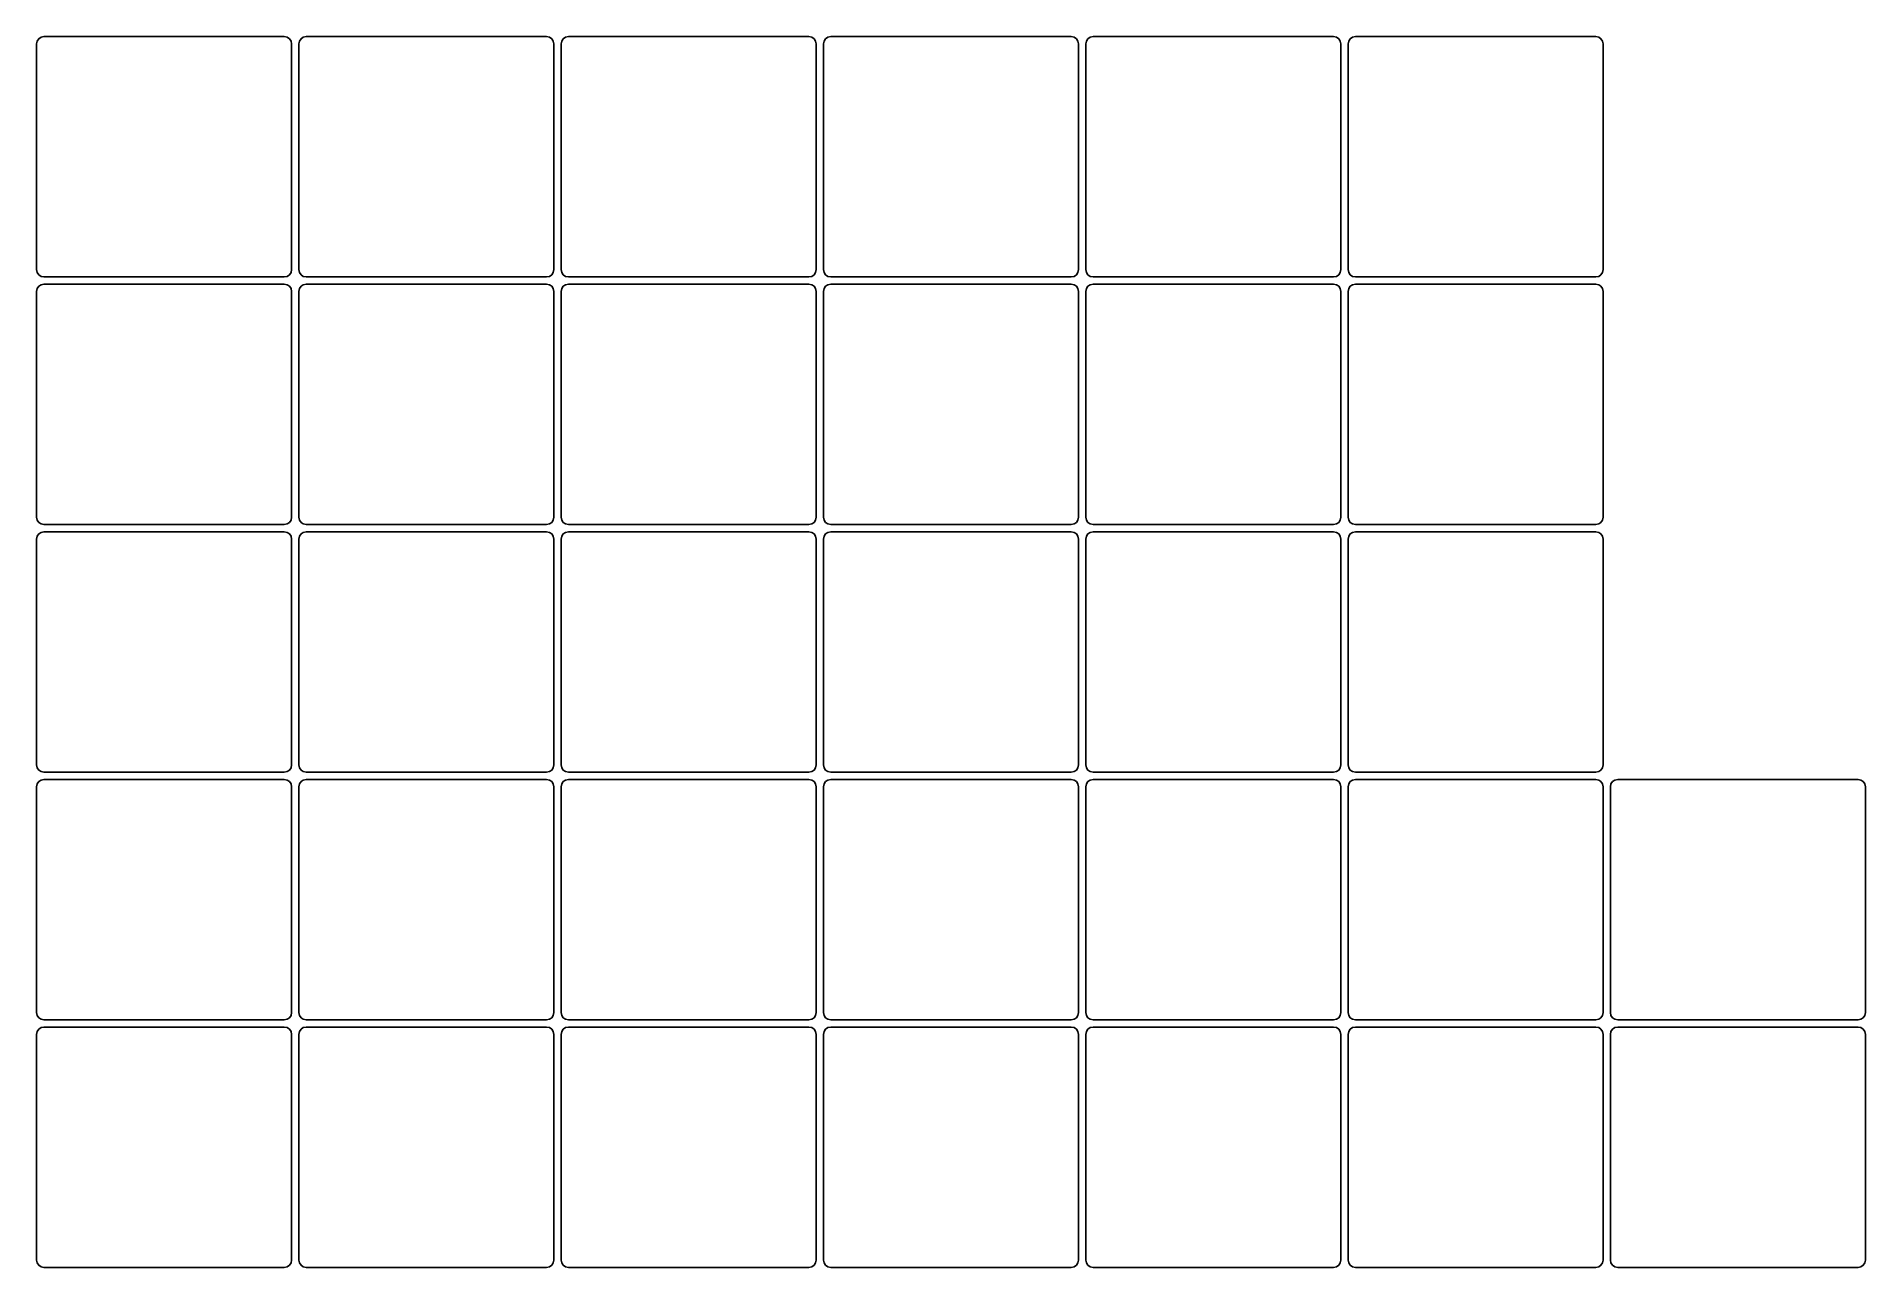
# Model space of a CAD drawing. Header units: millimetres. Extents: x -9 to 117, y -8 to 76.
import ezdxf

# ---------------------------------------------------------------- set-up
doc = ezdxf.new("R2010")
doc.units = ezdxf.units.MM

msp = doc.modelspace()

# ---------------------------------------------------------------- linework, layer by layer
for p, q in [((-8.75, 75.75), (-8.75, 60.25)), ((8.25, 76.25), (-8.25, 76.25)), ((8.75, 60.25), (8.75, 75.75)), ((9.25, 75.75), (9.25, 60.25)), ((26.25, 76.25), (9.75, 76.25)), ((26.75, 60.25), (26.75, 75.75)), ((27.25, 75.75), (27.25, 60.25)), ((44.25, 76.25), (27.75, 76.25)), ((44.75, 60.25), (44.75, 75.75)), ((45.25, 75.75), (45.25, 60.25)), ((62.25, 76.25), (45.75, 76.25)), ((62.75, 60.25), (62.75, 75.75)), ((63.25, 75.75), (63.25, 60.25)), ((80.25, 76.25), (63.75, 76.25)), ((80.75, 60.25), (80.75, 75.75)), ((81.25, 75.75), (81.25, 60.25)), ((98.25, 76.25), (81.75, 76.25)), ((98.75, 60.25), (98.75, 75.75)), ((-8.25, 59.75), (8.25, 59.75)), ((8.25, 59.25), (-8.25, 59.25)), ((9.75, 59.75), (26.25, 59.75)), ((26.25, 59.25), (9.75, 59.25)), ((27.75, 59.75), (44.25, 59.75)), ((44.25, 59.25), (27.75, 59.25)), ((45.75, 59.75), (62.25, 59.75)), ((62.25, 59.25), (45.75, 59.25)), ((63.75, 59.75), (80.25, 59.75)), ((80.25, 59.25), (63.75, 59.25)), ((81.75, 59.75), (98.25, 59.75)), ((98.25, 59.25), (81.75, 59.25)), ((-8.75, 58.75), (-8.75, 43.25)), ((8.75, 43.25), (8.75, 58.75)), ((9.25, 58.75), (9.25, 43.25)), ((26.75, 43.25), (26.75, 58.75)), ((27.25, 58.75), (27.25, 43.25)), ((44.75, 43.25), (44.75, 58.75)), ((45.25, 58.75), (45.25, 43.25)), ((62.75, 43.25), (62.75, 58.75)), ((63.25, 58.75), (63.25, 43.25)), ((80.75, 43.25), (80.75, 58.75)), ((81.25, 58.75), (81.25, 43.25)), ((98.75, 43.25), (98.75, 58.75)), ((-8.25, 42.75), (8.25, 42.75)), ((9.75, 42.75), (26.25, 42.75)), ((27.75, 42.75), (44.25, 42.75)), ((45.75, 42.75), (62.25, 42.75)), ((63.75, 42.75), (80.25, 42.75)), ((81.75, 42.75), (98.25, 42.75)), ((-8.75, 41.75), (-8.75, 26.25)), ((8.25, 42.25), (-8.25, 42.25)), ((8.75, 26.25), (8.75, 41.75)), ((9.25, 41.75), (9.25, 26.25)), ((26.25, 42.25), (9.75, 42.25)), ((26.75, 26.25), (26.75, 41.75)), ((27.25, 41.75), (27.25, 26.25)), ((44.25, 42.25), (27.75, 42.25)), ((44.75, 26.25), (44.75, 41.75)), ((45.25, 41.75), (45.25, 26.25)), ((62.25, 42.25), (45.75, 42.25)), ((62.75, 26.25), (62.75, 41.75)), ((63.25, 41.75), (63.25, 26.25)), ((80.25, 42.25), (63.75, 42.25)), ((80.75, 26.25), (80.75, 41.75)), ((81.25, 41.75), (81.25, 26.25)), ((98.25, 42.25), (81.75, 42.25)), ((98.75, 26.25), (98.75, 41.75)), ((-8.25, 25.75), (8.25, 25.75)), ((8.25, 25.25), (-8.25, 25.25)), ((9.75, 25.75), (26.25, 25.75)), ((26.25, 25.25), (9.75, 25.25)), ((27.75, 25.75), (44.25, 25.75)), ((44.25, 25.25), (27.75, 25.25)), ((45.75, 25.75), (62.25, 25.75)), ((62.25, 25.25), (45.75, 25.25)), ((63.75, 25.75), (80.25, 25.75)), ((80.25, 25.25), (63.75, 25.25)), ((81.75, 25.75), (98.25, 25.75)), ((98.25, 25.25), (81.75, 25.25)), ((116.25, 25.25), (99.75, 25.25)), ((-8.75, 24.75), (-8.75, 9.25)), ((8.75, 9.25), (8.75, 24.75)), ((9.25, 24.75), (9.25, 9.25)), ((26.75, 9.25), (26.75, 24.75)), ((27.25, 24.75), (27.25, 9.25)), ((44.75, 9.25), (44.75, 24.75)), ((45.25, 24.75), (45.25, 9.25)), ((62.75, 9.25), (62.75, 24.75)), ((63.25, 24.75), (63.25, 9.25)), ((80.75, 9.25), (80.75, 24.75)), ((81.25, 24.75), (81.25, 9.25)), ((98.75, 9.25), (98.75, 24.75)), ((99.25, 24.75), (99.25, 9.25)), ((116.75, 9.25), (116.75, 24.75)), ((-8.75, 7.75), (-8.75, -7.75)), ((-8.25, 8.75), (8.25, 8.75)), ((8.25, 8.25), (-8.25, 8.25)), ((8.75, -7.75), (8.75, 7.75)), ((9.25, 7.75), (9.25, -7.75)), ((9.75, 8.75), (26.25, 8.75)), ((26.25, 8.25), (9.75, 8.25)), ((26.75, -7.75), (26.75, 7.75)), ((27.25, 7.75), (27.25, -7.75)), ((27.75, 8.75), (44.25, 8.75)), ((44.25, 8.25), (27.75, 8.25)), ((44.75, -7.75), (44.75, 7.75)), ((45.25, 7.75), (45.25, -7.75)), ((45.75, 8.75), (62.25, 8.75)), ((62.25, 8.25), (45.75, 8.25)), ((62.75, -7.75), (62.75, 7.75)), ((63.25, 7.75), (63.25, -7.75)), ((63.75, 8.75), (80.25, 8.75)), ((80.25, 8.25), (63.75, 8.25)), ((80.75, -7.75), (80.75, 7.75)), ((81.25, 7.75), (81.25, -7.75)), ((81.75, 8.75), (98.25, 8.75)), ((98.25, 8.25), (81.75, 8.25)), ((98.75, -7.75), (98.75, 7.75)), ((99.25, 7.75), (99.25, -7.75)), ((99.75, 8.75), (116.25, 8.75)), ((116.25, 8.25), (99.75, 8.25)), ((116.75, -7.75), (116.75, 7.75)), ((-8.25, -8.25), (8.25, -8.25)), ((9.75, -8.25), (26.25, -8.25)), ((27.75, -8.25), (44.25, -8.25)), ((45.75, -8.25), (62.25, -8.25)), ((63.75, -8.25), (80.25, -8.25)), ((81.75, -8.25), (98.25, -8.25)), ((99.75, -8.25), (116.25, -8.25))]:
    msp.add_line(p, q)
for centre, start, end in [((-8.25, 75.75), 90, 180), ((8.25, 75.75), 0, 90), ((9.75, 75.75), 90, 180), ((26.25, 75.75), 0, 90), ((27.75, 75.75), 90, 180), ((44.25, 75.75), 0, 90), ((45.75, 75.75), 90, 180), ((62.25, 75.75), 0, 90), ((63.75, 75.75), 90, 180), ((80.25, 75.75), 0, 90), ((81.75, 75.75), 90, 180), ((98.25, 75.75), 0, 90), ((-8.25, 60.25), 180, 270), ((8.25, 60.25), 270, 0), ((9.75, 60.25), 180, 270), ((26.25, 60.25), 270, 0), ((27.75, 60.25), 180, 270), ((44.25, 60.25), 270, 0), ((45.75, 60.25), 180, 270), ((62.25, 60.25), 270, 0), ((63.75, 60.25), 180, 270), ((80.25, 60.25), 270, 0), ((81.75, 60.25), 180, 270), ((98.25, 60.25), 270, 0), ((-8.25, 58.75), 90, 180), ((8.25, 58.75), 0, 90), ((9.75, 58.75), 90, 180), ((26.25, 58.75), 0, 90), ((27.75, 58.75), 90, 180), ((44.25, 58.75), 0, 90), ((45.75, 58.75), 90, 180), ((62.25, 58.75), 0, 90), ((63.75, 58.75), 90, 180), ((80.25, 58.75), 0, 90), ((81.75, 58.75), 90, 180), ((98.25, 58.75), 0, 90), ((-8.25, 43.25), 180, 270), ((8.25, 43.25), 270, 0), ((9.75, 43.25), 180, 270), ((26.25, 43.25), 270, 0), ((27.75, 43.25), 180, 270), ((44.25, 43.25), 270, 0), ((45.75, 43.25), 180, 270), ((62.25, 43.25), 270, 0), ((63.75, 43.25), 180, 270), ((80.25, 43.25), 270, 0), ((81.75, 43.25), 180, 270), ((98.25, 43.25), 270, 0), ((-8.25, 41.75), 90, 180), ((8.25, 41.75), 0, 90), ((9.75, 41.75), 90, 180), ((26.25, 41.75), 0, 90), ((27.75, 41.75), 90, 180), ((44.25, 41.75), 0, 90), ((45.75, 41.75), 90, 180), ((62.25, 41.75), 0, 90), ((63.75, 41.75), 90, 180), ((80.25, 41.75), 0, 90), ((81.75, 41.75), 90, 180), ((98.25, 41.75), 0, 90), ((-8.25, 26.25), 180, 270), ((-8.25, 24.75), 90, 180), ((8.25, 26.25), 270, 0), ((8.25, 24.75), 0, 90), ((9.75, 26.25), 180, 270), ((9.75, 24.75), 90, 180), ((26.25, 26.25), 270, 0), ((26.25, 24.75), 0, 90), ((27.75, 26.25), 180, 270), ((27.75, 24.75), 90, 180), ((44.25, 26.25), 270, 0), ((44.25, 24.75), 0, 90), ((45.75, 26.25), 180, 270), ((45.75, 24.75), 90, 180), ((62.25, 26.25), 270, 0), ((62.25, 24.75), 0, 90), ((63.75, 26.25), 180, 270), ((63.75, 24.75), 90, 180), ((80.25, 26.25), 270, 0), ((80.25, 24.75), 0, 90), ((81.75, 26.25), 180, 270), ((81.75, 24.75), 90, 180), ((98.25, 26.25), 270, 0), ((98.25, 24.75), 0, 90), ((99.75, 24.75), 90, 180), ((116.25, 24.75), 0, 90), ((-8.25, 9.25), 180, 270), ((8.25, 9.25), 270, 0), ((9.75, 9.25), 180, 270), ((26.25, 9.25), 270, 0), ((27.75, 9.25), 180, 270), ((44.25, 9.25), 270, 0), ((45.75, 9.25), 180, 270), ((62.25, 9.25), 270, 0), ((63.75, 9.25), 180, 270), ((80.25, 9.25), 270, 0), ((81.75, 9.25), 180, 270), ((98.25, 9.25), 270, 0), ((99.75, 9.25), 180, 270), ((116.25, 9.25), 270, 0), ((-8.25, 7.75), 90, 180), ((8.25, 7.75), 0, 90), ((9.75, 7.75), 90, 180), ((26.25, 7.75), 0, 90), ((27.75, 7.75), 90, 180), ((44.25, 7.75), 0, 90), ((45.75, 7.75), 90, 180), ((62.25, 7.75), 0, 90), ((63.75, 7.75), 90, 180), ((80.25, 7.75), 0, 90), ((81.75, 7.75), 90, 180), ((98.25, 7.75), 0, 90), ((99.75, 7.75), 90, 180), ((116.25, 7.75), 0, 90), ((-8.25, -7.75), 180, 270), ((8.25, -7.75), 270, 0), ((9.75, -7.75), 180, 270), ((26.25, -7.75), 270, 0), ((27.75, -7.75), 180, 270), ((44.25, -7.75), 270, 0), ((45.75, -7.75), 180, 270), ((62.25, -7.75), 270, 0), ((63.75, -7.75), 180, 270), ((80.25, -7.75), 270, 0), ((81.75, -7.75), 180, 270), ((98.25, -7.75), 270, 0), ((99.75, -7.75), 180, 270), ((116.25, -7.75), 270, 0)]:
    msp.add_arc(centre, 0.5, start, end)

doc.saveas('drawing.dxf')
